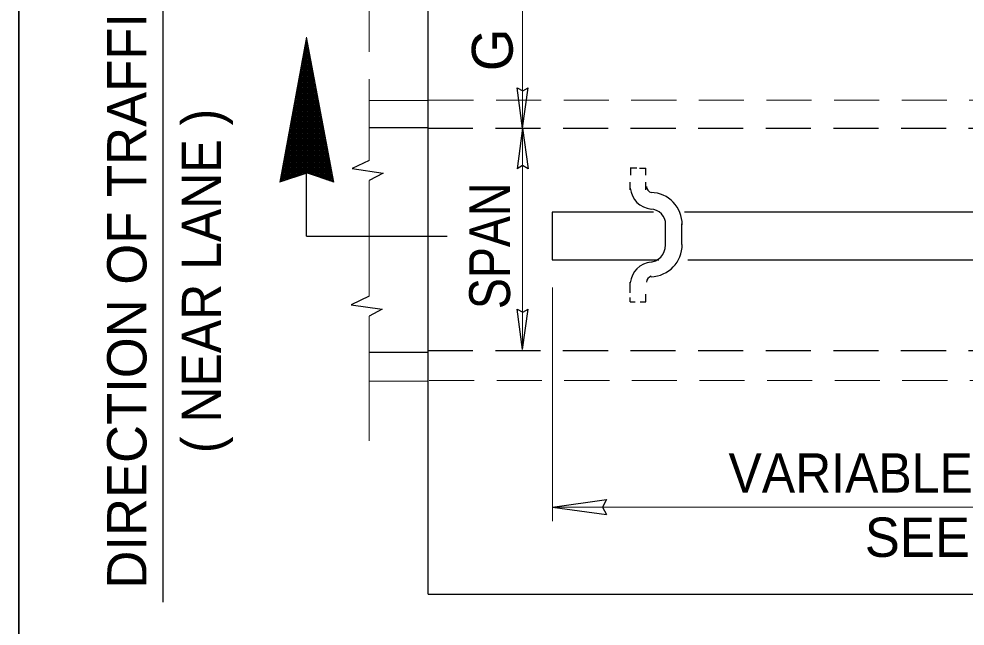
# Model space of a CAD drawing. Extents: x -48 to 160, y -10 to 186.
# Drawn here: x 85.09 to 97.06, y 45.24 to 52.92 of the extents above; entities that cross this region are included whole.
import ezdxf

# ---------------------------------------------------------------- set-up
doc = ezdxf.new("R2010")
doc.units = 0
doc.header["$LTSCALE"] = 0.19
doc.linetypes.add('MEDIUM_DASHED', pattern=[4.5, 3, -1.5])
doc.layers.add('1', color=7, linetype='Continuous', lineweight=13)

msp = doc.modelspace()

# ---------------------------------------------------------------- linework, layer by layer
at = {"layer": '1', "lineweight": 35}
msp.add_line((85.0885, 60.744), (85.0885, 30.4443), dxfattribs=at)
at = {"layer": '1', "lineweight": 25}
for p, q in [((90.2647, 45.6452), (90.2647, 59.3672)), ((86.9087, 54.6302), (86.9087, 45.5462)), ((91.4597, 51.5374), (91.3896, 52.0483)), ((91.4597, 51.5374), (91.5299, 52.0483)), ((88.726, 50.1717), (88.726, 51.8799)), ((89.5168, 51.544), (90.2647, 51.544)), ((91.4592, 51.5349), (91.3891, 51.024)), ((91.4592, 51.5349), (91.5294, 51.024)), ((92.8267, 50.9434), (92.8267, 51.0319)), ((93.0197, 50.758), (93.0197, 50.8549)), ((112.3449, 50.4763), (93.5051, 50.4763)), ((93.2672, 50.0558), (93.2672, 50.3174)), ((93.4754, 50.0673), (93.4754, 50.3288)), ((88.726, 50.1717), (90.5056, 50.1717)), ((93.5482, 49.872), (112.1728, 49.872)), ((92.8183, 49.4533), (92.8183, 49.5902)), ((93.0197, 49.3406), (93.0197, 49.4372)), ((92.8183, 49.3406), (92.8183, 49.3967)), ((92.8183, 49.3402), (92.8828, 49.3402)), ((92.9472, 49.3402), (93.0197, 49.3402)), ((91.4597, 48.7374), (91.3896, 49.2483)), ((91.4597, 48.7374), (91.5299, 49.2483)), ((89.5168, 48.7036), (90.2647, 48.7036)), ((91.8357, 46.746), (92.5216, 46.8404)), ((91.8357, 46.746), (92.5216, 46.652)), ((90.2647, 45.6452), (115.6776, 45.6452))]:
    msp.add_line(p, q, dxfattribs=at)
at = {"layer": '1'}
for p, q in [((89.5168, 52.5006), (89.5168, 54.0754)), ((91.4595, 53.6177), (91.4595, 51.538)), ((88.7195, 52.6576), (88.7301, 52.6576)), ((88.7218, 52.671), (88.7275, 52.671)), ((88.7227, 50.9649), (88.7227, 52.6745)), ((88.7242, 52.6846), (88.7247, 52.6846)), ((88.6996, 52.5502), (88.7503, 52.5502)), ((88.7021, 52.5637), (88.7477, 52.5637)), ((88.7047, 52.5771), (88.7452, 52.5771)), ((88.7069, 52.5904), (88.7426, 52.5904)), ((88.7092, 50.9603), (88.7092, 52.6012)), ((88.7096, 52.6039), (88.7402, 52.6039)), ((88.7119, 52.6173), (88.7377, 52.6173)), ((88.7145, 52.6307), (88.7352, 52.6307)), ((88.7167, 52.6442), (88.7324, 52.6442)), ((88.7359, 50.969), (88.7359, 52.6264)), ((88.7493, 50.9642), (88.7493, 52.5555)), ((88.6776, 52.4293), (88.7732, 52.4293)), ((88.6799, 52.4428), (88.7707, 52.4428)), ((88.6822, 50.9515), (88.6822, 52.4545)), ((88.6825, 52.4562), (88.7682, 52.4562)), ((88.6848, 52.4696), (88.7657, 52.4696)), ((88.6873, 52.483), (88.7631, 52.483)), ((88.6898, 52.4966), (88.7606, 52.4966)), ((88.6924, 52.51), (88.7578, 52.51)), ((88.6947, 52.5233), (88.7555, 52.5233)), ((88.6956, 50.9558), (88.6956, 52.5279)), ((88.6972, 52.5367), (88.7529, 52.5367)), ((88.7627, 50.9596), (88.7627, 52.4847)), ((88.6553, 52.3087), (88.7963, 52.3087)), ((88.6553, 50.9426), (88.6553, 52.3079)), ((88.6579, 52.322), (88.7937, 52.322)), ((88.6605, 52.3354), (88.791, 52.3354)), ((88.6629, 52.3488), (88.7887, 52.3488)), ((88.6652, 52.3622), (88.7861, 52.3622)), ((88.6678, 52.3757), (88.7835, 52.3757)), ((88.6688, 50.9468), (88.6688, 52.3813)), ((88.6701, 52.389), (88.7807, 52.389)), ((88.6726, 52.4025), (88.7782, 52.4025)), ((88.675, 52.416), (88.7757, 52.416)), ((88.7762, 50.955), (88.7762, 52.4138)), ((88.7897, 50.9504), (88.7897, 52.3432)), ((88.6333, 52.1877), (88.8192, 52.1877)), ((88.6358, 52.2011), (88.8165, 52.2011)), ((88.6383, 52.2146), (88.814, 52.2146)), ((88.6407, 52.228), (88.8113, 52.228)), ((88.642, 50.9381), (88.642, 52.2347)), ((88.6432, 52.2414), (88.809, 52.2414)), ((88.6457, 52.2548), (88.8063, 52.2548)), ((88.6481, 52.2682), (88.8037, 52.2682)), ((88.6504, 52.2816), (88.8012, 52.2816)), ((88.6531, 52.2952), (88.7987, 52.2952)), ((88.803, 50.9458), (88.803, 52.2725)), ((88.8165, 50.9412), (88.8165, 52.2019)), ((88.6112, 52.0668), (88.842, 52.0668)), ((88.6137, 52.0802), (88.8395, 52.0802)), ((88.615, 50.9292), (88.615, 52.088)), ((88.6161, 52.0938), (88.8369, 52.0938)), ((88.6186, 52.1073), (88.8346, 52.1073)), ((88.6211, 52.1206), (88.8319, 52.1206)), ((88.6234, 52.1339), (88.8293, 52.1339)), ((88.6258, 52.1474), (88.8268, 52.1474)), ((88.6284, 52.1608), (88.824, 52.1608)), ((88.6285, 50.9335), (88.6285, 52.1612)), ((88.6307, 52.1743), (88.8217, 52.1743)), ((88.83, 50.9365), (88.83, 52.1311)), ((88.8432, 50.9319), (88.8432, 52.0603)), ((89.5168, 51.1284), (89.5168, 52.1552)), ((88.5883, 50.9205), (88.5883, 51.9413)), ((88.589, 51.946), (88.865, 51.946)), ((88.5916, 51.9595), (88.8624, 51.9595)), ((88.5939, 51.9729), (88.8598, 51.9729)), ((88.5965, 51.9862), (88.8572, 51.9862)), ((88.5987, 51.9997), (88.8548, 51.9997)), ((88.6014, 52.0132), (88.8523, 52.0132)), ((88.6017, 50.925), (88.6017, 52.0147)), ((88.6037, 52.0266), (88.8496, 52.0266)), ((88.6063, 52.0399), (88.8472, 52.0399)), ((88.6087, 52.0533), (88.8447, 52.0533)), ((88.8567, 50.9273), (88.8567, 51.9895)), ((88.5669, 51.8252), (88.888, 51.8252)), ((88.5694, 51.8386), (88.8854, 51.8386)), ((88.5718, 51.8519), (88.8827, 51.8519)), ((88.5743, 51.8654), (88.8801, 51.8654)), ((88.5749, 50.9159), (88.5749, 51.868)), ((88.5768, 51.8789), (88.8777, 51.8789)), ((88.5793, 51.8925), (88.8752, 51.8925)), ((88.5817, 51.9059), (88.8726, 51.9059)), ((88.584, 51.9192), (88.87, 51.9192)), ((88.5866, 51.9326), (88.8675, 51.9326)), ((88.8701, 50.9224), (88.8701, 51.9187)), ((88.8836, 50.9178), (88.8836, 51.8478)), ((89.5168, 51.8864), (90.2647, 51.8864)), ((88.5449, 51.7044), (88.9108, 51.7044)), ((88.5472, 51.7177), (88.9082, 51.7177)), ((88.5479, 50.9072), (88.5479, 51.7212)), ((88.5498, 51.7312), (88.9058, 51.7312)), ((88.5523, 51.7447), (88.9031, 51.7447)), ((88.5547, 51.7582), (88.9007, 51.7582)), ((88.557, 51.7717), (88.8981, 51.7717)), ((88.5597, 51.7849), (88.8956, 51.7849)), ((88.5615, 50.9115), (88.5615, 51.7947)), ((88.5619, 51.7982), (88.8932, 51.7982)), ((88.5645, 51.8117), (88.8904, 51.8117)), ((88.897, 50.9131), (88.897, 51.7772)), ((88.9106, 50.9086), (88.9106, 51.7062)), ((88.5227, 51.5836), (88.9337, 51.5836)), ((88.5251, 51.5969), (88.9312, 51.5969)), ((88.5277, 51.6104), (88.9286, 51.6104)), ((88.53, 51.6239), (88.9262, 51.6239)), ((88.5325, 51.6373), (88.9232, 51.6373)), ((88.5345, 50.9027), (88.5345, 51.648)), ((88.5351, 51.6506), (88.921, 51.6506)), ((88.5375, 51.6641), (88.9185, 51.6641)), ((88.5399, 51.6776), (88.9158, 51.6776)), ((88.5422, 51.6909), (88.9133, 51.6909)), ((88.924, 50.9041), (88.924, 51.6357)), ((88.5004, 51.4627), (88.9566, 51.4627)), ((88.503, 51.4761), (88.9543, 51.4761)), ((88.5054, 51.4896), (88.9516, 51.4896)), ((88.5076, 50.8937), (88.5076, 51.5015)), ((88.5079, 51.5031), (88.9491, 51.5031)), ((88.5104, 51.5164), (88.9465, 51.5164)), ((88.5128, 51.5299), (88.9439, 51.5299)), ((88.5152, 51.5433), (88.9414, 51.5433)), ((88.5177, 51.5568), (88.9388, 51.5568)), ((88.5203, 51.5703), (88.9365, 51.5703)), ((88.5212, 50.8982), (88.5212, 51.5748)), ((88.9373, 50.8993), (88.9373, 51.5649)), ((88.9507, 50.8947), (88.9507, 51.4941)), ((91.4595, 48.7373), (91.4595, 51.535)), ((88.4785, 51.3419), (88.9796, 51.3419)), ((88.4809, 51.3553), (88.9769, 51.3553)), ((88.4809, 50.8848), (88.4809, 51.3547)), ((88.4834, 51.3687), (88.9744, 51.3687)), ((88.4858, 51.3822), (88.9718, 51.3822)), ((88.4883, 51.3955), (88.9695, 51.3955)), ((88.4906, 51.409), (88.9669, 51.409)), ((88.4933, 51.4225), (88.9642, 51.4225)), ((88.4942, 50.8892), (88.4942, 51.4281)), ((88.4958, 51.436), (88.9617, 51.436)), ((88.4982, 51.4492), (88.9592, 51.4492)), ((88.9642, 50.8902), (88.9642, 51.4235)), ((88.9777, 50.8856), (88.9777, 51.3527)), ((88.4562, 51.2211), (89.0025, 51.2211)), ((88.4587, 51.2346), (89, 51.2346)), ((88.4612, 51.2478), (88.9975, 51.2478)), ((88.4637, 51.2612), (88.9951, 51.2612)), ((88.4662, 51.2747), (88.9924, 51.2747)), ((88.4673, 50.8805), (88.4673, 51.2815)), ((88.4686, 51.2882), (88.9897, 51.2882)), ((88.4711, 51.3017), (88.9873, 51.3017)), ((88.4735, 51.3151), (88.9849, 51.3151)), ((88.4757, 51.3285), (88.9819, 51.3285)), ((88.991, 50.8807), (88.991, 51.2817)), ((88.4367, 51.1137), (89.0228, 51.1137)), ((88.4392, 51.1271), (89.0202, 51.1271)), ((88.4407, 50.8716), (88.4407, 51.1348)), ((88.4415, 51.1405), (89.0179, 51.1405)), ((88.4442, 51.1539), (89.0151, 51.1539)), ((88.4464, 51.1674), (89.0127, 51.1674)), ((88.4488, 51.1807), (89.0102, 51.1807)), ((88.4511, 51.1942), (89.0076, 51.1942)), ((88.4538, 51.2076), (89.0052, 51.2076)), ((88.4541, 50.8759), (88.4541, 51.208)), ((89.0044, 50.876), (89.0044, 51.2111)), ((89.0179, 50.8716), (89.0179, 51.1405)), ((88.4137, 50.8626), (88.4137, 50.9884)), ((88.4145, 50.9928), (89.0458, 50.9928)), ((88.4169, 51.0063), (89.0433, 51.0063)), ((88.4195, 51.0196), (89.0408, 51.0196)), ((88.4218, 51.0331), (89.0382, 51.0331)), ((88.4243, 51.0465), (89.0356, 51.0465)), ((88.4267, 51.0598), (89.033, 51.0598)), ((88.4272, 50.8671), (88.4272, 51.0614)), ((88.4293, 51.0733), (89.0305, 51.0733)), ((88.4316, 51.0868), (89.0281, 51.0868)), ((88.4341, 51.1002), (89.0255, 51.1002)), ((89.0313, 50.8668), (89.0313, 51.0697)), ((89.0447, 50.8622), (89.0447, 50.9989)), ((88.3922, 50.8719), (88.4417, 50.8719)), ((88.3949, 50.8854), (88.4823, 50.8854)), ((88.3973, 50.8989), (88.5229, 50.8989)), ((88.3997, 50.9121), (88.5637, 50.9121)), ((88.4002, 50.8582), (88.4002, 50.9148)), ((88.4022, 50.9257), (88.6041, 50.9257)), ((88.4047, 50.9392), (88.6448, 50.9392)), ((88.4071, 50.9525), (88.6854, 50.9525)), ((88.4096, 50.966), (88.726, 50.966)), ((88.4121, 50.9793), (89.0484, 50.9793)), ((88.7443, 50.966), (89.051, 50.966)), ((88.7835, 50.9525), (89.0534, 50.9525)), ((88.8222, 50.9392), (89.056, 50.9392)), ((88.8611, 50.9257), (89.0587, 50.9257)), ((88.8998, 50.9121), (89.0611, 50.9121)), ((88.9387, 50.8989), (89.0637, 50.8989)), ((88.9777, 50.8854), (89.0662, 50.8854)), ((89.0165, 50.8719), (89.0687, 50.8719)), ((89.0583, 50.8576), (89.0583, 50.9282)), ((89.5168, 49.4113), (89.5168, 50.8745)), ((88.3899, 50.8585), (88.4012, 50.8585)), ((89.0553, 50.8585), (89.0713, 50.8585)), ((89.0715, 50.853), (89.0715, 50.8573)), ((91.8355, 49.5205), (91.8355, 46.5687)), ((89.5168, 47.5832), (89.5168, 49.1581)), ((89.5168, 48.3381), (90.2647, 48.3381)), ((91.8355, 46.7465), (113.9383, 46.7465))]:
    msp.add_line(p, q, dxfattribs=at)
at = {"layer": '1', "linetype": 'MEDIUM_DASHED'}
for p, q in [((90.2692, 51.8908), (105.2184, 51.8908)), ((90.2771, 48.348), (105.1157, 48.348))]:
    msp.add_line(p, q, dxfattribs=at)
at = {"layer": '1', "linetype": 'MEDIUM_DASHED', "lineweight": 25}
for p, q in [((90.2606, 51.538), (105.345, 51.538)), ((92.9021, 51.0319), (92.8214, 51.0319)), ((92.9393, 51.0319), (93.0197, 51.0319)), ((93.0197, 50.9434), (93.0197, 51.0319)), ((92.8214, 50.758), (92.8214, 50.8549)), ((90.2597, 48.7259), (105.1868, 48.7259))]:
    msp.add_line(p, q, dxfattribs=at)
at = {"layer": '1'}
msp.add_lwpolyline([(89.0724, 50.8527), (88.7246, 52.686), (88.3891, 50.8544), (88.7355, 50.9691)], close=True, dxfattribs=at)
at = {"layer": '1', "lineweight": 25}
for points in [[(91.3896, 52.0483), (91.4605, 52.0088), (91.5299, 52.0483)], [(89.5168, 51.1284), (89.3028, 51.0272), (89.6958, 50.9692), (89.5168, 50.8745)], [(91.5294, 51.024), (91.4585, 51.0635), (91.3891, 51.024)], [(93.117, 50.4763), (91.8312, 50.4763), (91.8312, 49.872), (93.1817, 49.872)], [(89.5168, 49.4113), (89.2915, 49.3048), (89.6846, 49.2471), (89.5168, 49.1581)], [(91.3896, 49.2483), (91.4605, 49.2088), (91.5299, 49.2483)], [(92.5216, 46.8404), (92.4683, 46.7452), (92.5216, 46.652)]]:
    msp.add_lwpolyline(points, dxfattribs=at)
for centre, radius, start, end in [((93.1141, 50.8081), 0.2951, 186.05669, 264.22165), ((93.1141, 50.8081), 0.09, 186.05669, 252.45085), ((93.0763, 50.3218), 0.401, 358.9946, 88.96219), ((93.0763, 50.3218), 0.1916, 358.9946, 88.96219), ((93.051, 50.0572), 0.2161, 271.03781, 1.0054), ((93.0763, 50.0601), 0.401, 271.03781, 1.0054), ((93.1141, 49.5512), 0.2951, 95.77835, 173.94331), ((93.1141, 49.5793), 0.09, 107.54915, 173.94331)]:
    msp.add_arc(centre, radius, start, end, dxfattribs=at)

# ---------------------------------------------------------------- texts
at = {"layer": '1'}
for s, height, p in [('DIRECTION OF TRAFFIC', 0.4973, (86.7018, 45.7154)), ('G', 0.5167, (91.3343, 52.2571))]:
    msp.add_text(s, height=height, rotation=90, dxfattribs=at).set_placement(p)
for s, height, width, p in [('( NEAR LANE )', 0.4973, 0.95, (87.6461, 47.4285)), ('SPAN', 0.5167, 0.85, (91.3005, 49.2493))]:
    msp.add_text(s, height=height, rotation=90, dxfattribs=dict(at, width=width)).set_placement(p)
at = {"layer": '1', "width": 0.95}
msp.add_text('VARIABLE OVERALL PIPE LENGTH - FOR CROSS DRAIN', height=0.4973, dxfattribs=at).set_placement((94.0637, 46.9292))
at = {"layer": '1'}
msp.add_text('SEE PIPE GRATE SCHEDULE -  L ( CD )', height=0.4973, dxfattribs=at).set_placement((95.787, 46.117))

doc.saveas('drawing.dxf')
